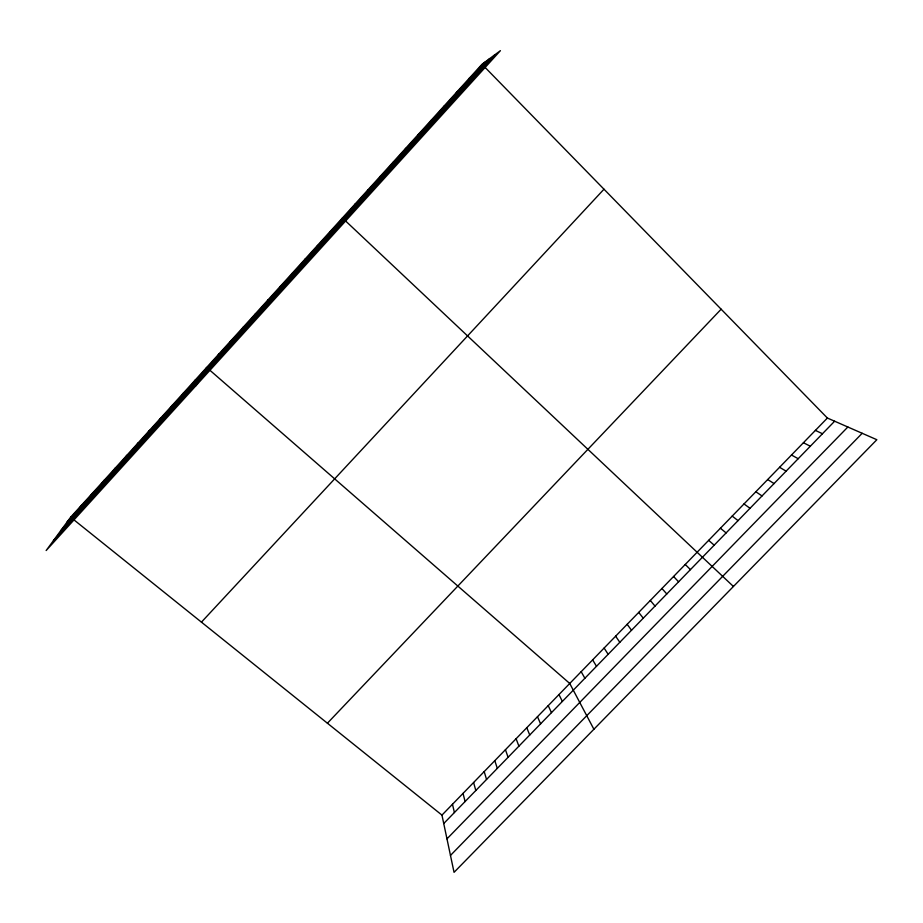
<?xml version="1.0" encoding="UTF-8"?>
<svg xmlns="http://www.w3.org/2000/svg" width="923" height="923" viewBox="0 0 923 923"><rect width="100%" height="100%" fill="white"/><g stroke="black" fill="none" stroke-linecap="round" stroke-linejoin="round"><path stroke-width="1.38" d="M304.936 260.182L305.017 259.144M292.349 274.039L292.614 272.793M279.784 287.872L280.234 286.418M267.255 301.659L267.901 300.01M254.76 315.424L255.59 313.566M242.299 329.142L243.314 327.077M229.862 342.825L231.062 340.564M217.459 356.486L218.843 354.017M195.918 385.733L206.66 367.435M193.438 382.93L195.18 380.08M181.808 395.736L183.723 392.69M170.213 408.497L172.289 405.278M158.641 421.234L160.89 417.831M147.103 433.948L149.514 430.349M135.589 446.628L138.173 442.844M124.097 459.273L126.843 455.316M112.641 471.884L115.548 467.753M101.207 484.483L104.287 480.156M89.796 497.036L93.038 492.536M78.42 509.565L81.824 504.881M70.633 517.203L46.15 550.535L500.416 50.661L482.002 64.264L70.633 517.203L441.955 815.113L454.047 872.339L876.85 439.717L827.389 418.038L484.91 67.241M67.067 522.06L484.679 62.291M60.537 530.944L489.571 58.668M53.442 540.613L494.913 54.722M201.433 622.148L603.988 189.203M327.411 723.217L721.14 309.205M441.955 815.113L827.389 418.038M443.732 823.524L834.634 421.211M446.974 838.845L847.856 427.003M450.47 855.425L862.186 433.291M469.149 78.409L471.618 76.655M456.331 92.531L458.604 90.996M443.548 106.607L445.613 105.303M430.787 120.648L432.656 119.563M418.061 134.666L419.734 133.789M405.382 148.638L406.847 147.98M392.725 162.575L393.994 162.125M380.091 176.466L381.176 176.247M367.504 190.334L368.381 190.323M354.94 204.168L355.632 204.364M815.39 430.395L822.462 433.741M803.425 442.728L810.325 446.236M791.484 455.027L798.21 458.708M779.577 467.303L786.119 471.145M767.682 479.545L774.062 483.56M755.833 491.763L762.029 495.939M743.996 503.946L750.03 508.296M732.193 516.107L738.054 520.618M720.413 528.244L726.113 532.917M345.813 220.77L342.41 217.966L733.427 586.474M209.706 370.088L569.745 683.47L593.893 729.251M708.668 540.347L714.183 545.181M685.247 564.472L690.439 569.629M673.582 576.494L678.601 581.813M661.941 588.493L666.787 593.962M650.323 600.458L655.007 606.088M638.728 612.399L643.25 618.191M627.167 624.306L631.528 630.259M615.629 636.189L619.829 642.304M604.127 648.05L608.153 654.315M592.635 659.887L596.5 666.302M581.178 671.69L584.882 678.255M558.969 694.569L562.361 701.434M329.915 231.719L330.215 232.342M548.216 705.645L551.469 712.648M537.486 716.698L540.59 723.851M526.791 727.728L529.733 735.02M516.107 738.735L518.899 746.165M505.446 749.707L508.088 757.287M494.809 760.667L497.312 768.386M484.194 771.605L486.548 779.462M473.603 782.519L475.806 790.515M463.034 793.411L465.1 801.545M452.478 804.279L454.404 812.552M317.443 245.449L317.558 246.279"/></g></svg>
